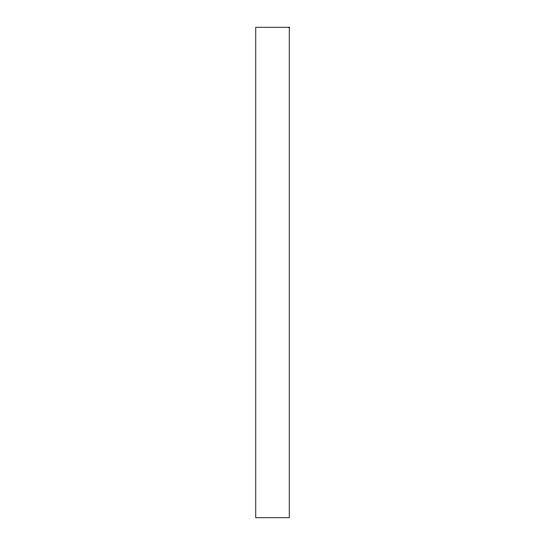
<?xml version="1.0" encoding="UTF-8"?>
<svg xmlns="http://www.w3.org/2000/svg" width="545" height="545" viewBox="0 0 545 545"><rect width="100%" height="100%" fill="white"/><g stroke="black" fill="none" stroke-linecap="round" stroke-linejoin="round"><path stroke-width="0.82" d="M289.225 27.25L255.775 27.25L255.775 517.75L289.225 517.75L289.225 27.25"/></g></svg>
